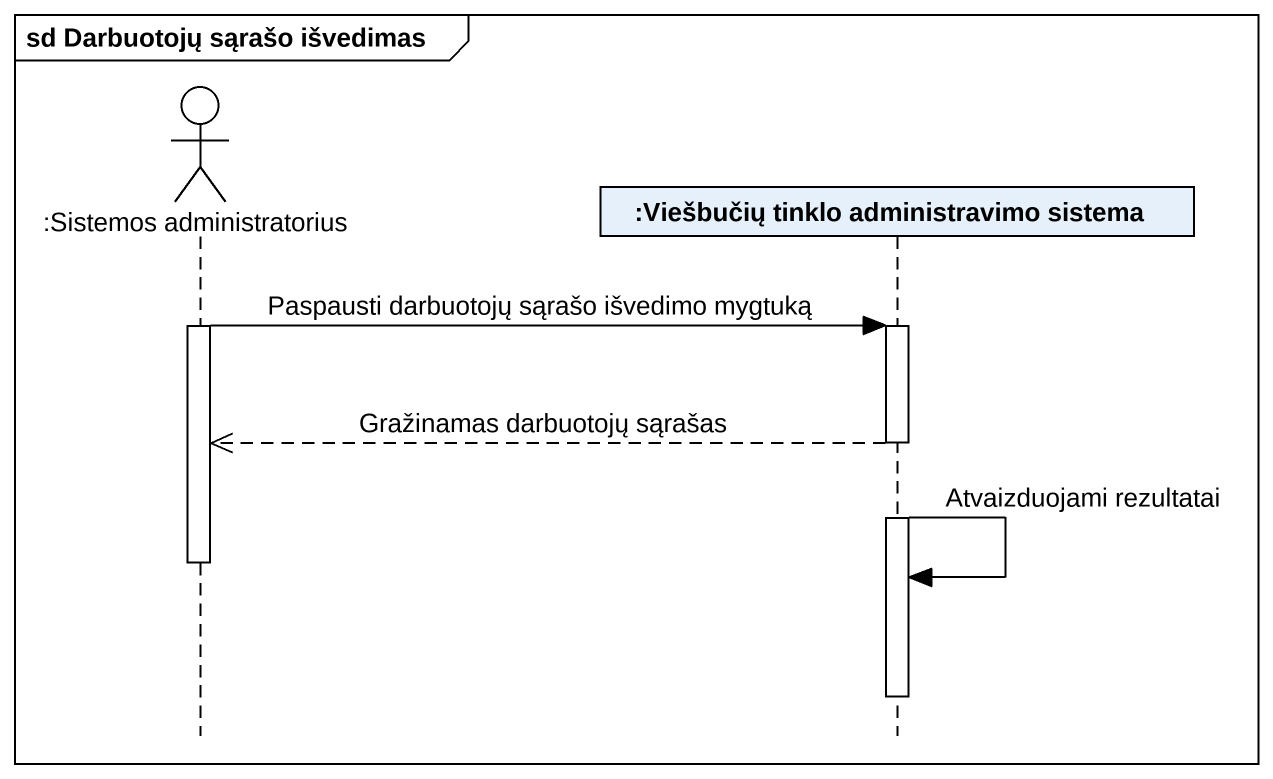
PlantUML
@startuml
mainframe sd Darbuotojų sąrašo išvedimas
hide footbox
actor ":Sistemos administratorius" as Sistemos_administratorius
participant ":Viešbučių tinklo administravimo sistema" as Viešbučių_tinklo

activate Sistemos_administratorius
Sistemos_administratorius -> Viešbučių_tinklo : Paspausti darbuotojų sąrašo išvedimo mygtuką
activate Viešbučių_tinklo
Viešbučių_tinklo -->> Sistemos_administratorius : Gražinamas darbuotojų sąrašas
deactivate Sistemos_administratorius
Viešbučių_tinklo -> Viešbučių_tinklo : Atvaizduojami rezultatai
deactivate Viešbučių_tinklo
@enduml
